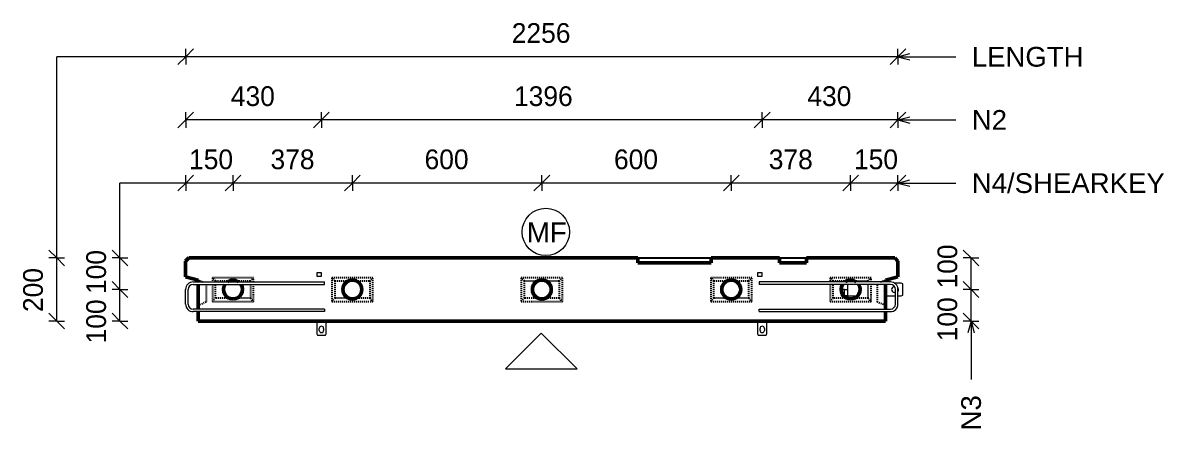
# Model space of a CAD drawing. Header units: millimetres. Extents: x 7271 to 21997, y -3310 to 18539.
# Drawn here: x 7271 to 10886, y 12575 to 13858 of the extents above; entities that cross this region are included whole.
import ezdxf

# ---------------------------------------------------------------- set-up
doc = ezdxf.new("R2010")
doc.units = ezdxf.units.MM
doc.linetypes.add('Dash', pattern=[6.36, 3.18, -3.18])
for name, color, linetype, lineweight in [('A-ANNO-DIMS', 211, 'Continuous', 9), ('A-ANNO-DIMS-25', 211, 'Continuous', 9), ('A-DETL-THIN', 151, 'Continuous', 18), ('A-GENM', 13, 'Continuous', 18), ('A-WALL', 113, 'Continuous', 25), ('A-WALL-HDLN', 110, 'Dash', 25), ('G-ANNO-TEXT', 231, 'Continuous', 9), ('S-RBAR', 171, 'Continuous', 18)]:
    doc.layers.add(name, color=color, linetype=linetype, lineweight=lineweight)
doc.styles.add('Arial', font='arial.ttf', dxfattribs={"height": 62.5})
doc.styles.add('Nirmala UI Semilight', font='NirmalaS.ttf', dxfattribs={"height": 62.5})
doc.dimstyles.new('Arrow_Filled_-_2_5_NI_UI', dxfattribs={"dimscale": 304.8, "dimtxt": 65.460247, "dimasz": 0.164042, "dimexe": 0.082021, "dimexo": 0.0625, "dimgap": 0.082021, "dimtad": 1, "dimdec": 4, "dimzin": 0, "dimdsep": 46, "dimtxsty": 'Nirmala UI Semilight', "dimblk1": 'OBLIQUE', "dimblk2": 'OBLIQUE', "dimsah": 1, "dimcen": 0.09, "dimazin": 0, "dimtfac": 1, "dimtdec": 4, "dimtix": 1, "dimtmove": 0, "dimatfit": 3, "dimfxl": 0.082021, "dimfxlon": 1, "dimtvp": 1, "dimtolj": 1, "dimtzin": 0, "dimarcsym": 2})
doc.dimstyles.new('Arrow_Filled_-_2_5_NI_UI_1', dxfattribs={"dimscale": 304.8, "dimtxt": 65.460247, "dimasz": 0.164042, "dimexe": 0.082021, "dimexo": 0.0625, "dimgap": 0.082021, "dimtad": 1, "dimdec": 4, "dimzin": 0, "dimdsep": 46, "dimtxsty": 'Nirmala UI Semilight', "dimblk1": 'OBLIQUE', "dimblk2": 'OBLIQUE', "dimsah": 1, "dimcen": 0.09, "dimazin": 0, "dimtfac": 1, "dimtdec": 4, "dimtix": 1, "dimtmove": 2, "dimatfit": 3, "dimfxl": 0.082021, "dimfxlon": 1, "dimtvp": 1, "dimtolj": 1, "dimtzin": 0, "dimarcsym": 2})

# ---------------------------------------------------------------- blocks, each defined once
blk = doc.blocks.new('RR spread anchor face based - RR-SA-2_5-200-1726821-Elevation Top')
at = {"layer": 'A-GENM'}
for p, q in [((9612.6, 13066.6), (9597.6, 13066.6)), ((9597.6, 13066.6), (9597.6, 13056.6)), ((9597.6, 13056.6), (9612.6, 13056.6)), ((9612.6, 13056.6), (9612.6, 13066.6)), ((9597.6, 12913.8), (9597.6, 12873.8)), ((9627.6, 12873.8), (9627.6, 12913.8)), ((9597.6, 12873.8), (9600.1, 12868.8)), ((9600.1, 12868.8), (9625.1, 12868.8)), ((9605.6, 12884.3), (9605.6, 12890.3)), ((9619.6, 12890.3), (9619.6, 12884.3)), ((9625.1, 12868.8), (9627.6, 12873.8))]:
    blk.add_line(p, q, dxfattribs=at)
for centre, start, end in [((9612.6, 12890.3), 0, 180), ((9612.6, 12884.3), 180, 0)]:
    blk.add_arc(centre, 7, start, end, dxfattribs=at)
blk = doc.blocks.new('RR spread anchor face based - RR-SA-3_0-200-1726827-Elevation Top')
at = {"layer": 'A-GENM'}
for p, q in [((9872.8, 13013.8), (9862.8, 13013.8)), ((9862.8, 13013.8), (9862.8, 12993.8)), ((9872.8, 12993.8), (9872.8, 13013.8)), ((9872.8, 13013.8), (9882.6, 13013.8)), ((9882.6, 13029.8), (9882.6, 13013.8)), ((9882.6, 13029.8), (9882.6, 13013.8)), ((9882.6, 13013.8), (9882.6, 12993.8)), ((9882.6, 13013.8), (9882.6, 12993.8)), ((10031.3, 13022.8), (10031.7, 13022.8)), ((10052.6, 13033.8), (10031.6, 13033.8)), ((10057.6, 13031.3), (10052.6, 13033.8)), ((10057.6, 12996.3), (10057.6, 13031.3)), ((9862.8, 12993.8), (9872.8, 12993.8)), ((9882.6, 12993.8), (9872.8, 12993.8)), ((9882.6, 12993.8), (9914.4, 12993.8)), ((10002.6, 12993.8), (10034.6, 12993.8)), ((10034.6, 13004.8), (10031.3, 13004.8)), ((10042.6, 12993.8), (10052.6, 12993.8)), ((10052.6, 12993.8), (10057.6, 12996.3))]:
    blk.add_line(p, q, dxfattribs=at)
for centre, start, end in [((10031.3, 13013.8), 90, 270), ((10035.3, 13013.8), 324.8168, 43.7744)]:
    blk.add_arc(centre, 9, start, end, dxfattribs=at)
blk = doc.blocks.new('DIMBLOCK1-Elevation Top')
at = {"layer": 'A-ANNO-DIMS-25'}
for p, q in [((7786.6, 13750.8), (7811.6, 13775.8)), ((7786.6, 13750.8), (7786.6, 13775.8)), ((10042.6, 13750.8), (10067.6, 13775.8)), ((10042.6, 13750.8), (10042.6, 13775.8)), ((7786.6, 13750.8), (7761.6, 13725.8)), ((10042.6, 13750.8), (7786.6, 13750.8)), ((7786.6, 13750.8), (7786.6, 13725.8)), ((10042.6, 13750.8), (10017.6, 13725.8)), ((10042.6, 13750.8), (10042.6, 13725.8))]:
    blk.add_line(p, q, dxfattribs=at)
at = {"layer": 'A-ANNO-DIMS-25', "color": 0, "insert": (8819.4, 13857.3), "char_height": 62.5, "width": 228.516, "attachment_point": 1, "line_spacing_factor": 1.142579, "style": 'Nirmala UI Semilight'}
blk.add_mtext('2256', dxfattribs=at)
blk = doc.blocks.new('_Oblique')
at = {"color": 0, "linetype": 'ByBlock', "lineweight": -2}
blk.add_line((-0.5, -0.5), (0.5, 0.5), dxfattribs=at)
blk = doc.blocks.new('DIMBLOCK2-Elevation Top')
at = {"layer": 'A-ANNO-DIMS-25'}
for p, q in [((9892.6, 13350.8), (9917.6, 13375.8)), ((9892.6, 13350.8), (9892.6, 13375.8)), ((10042.6, 13350.8), (10067.6, 13375.8)), ((10042.6, 13350.8), (10042.6, 13375.8)), ((9892.6, 13350.8), (9867.6, 13325.8)), ((10042.6, 13350.8), (9892.6, 13350.8)), ((9892.6, 13350.8), (9892.6, 13325.8)), ((10042.6, 13350.8), (10017.6, 13325.8)), ((10042.6, 13350.8), (10042.6, 13325.8))]:
    blk.add_line(p, q, dxfattribs=at)
at = {"layer": 'A-ANNO-DIMS-25', "color": 0, "insert": (9903.3, 13457.3), "char_height": 62.5, "width": 154.248, "attachment_point": 1, "line_spacing_factor": 1.142579, "style": 'Nirmala UI Semilight'}
blk.add_mtext('150', dxfattribs=at)
blk = doc.blocks.new('DIMBLOCK3-Elevation Top')
at = {"layer": 'A-ANNO-DIMS-25'}
for p, q in [((9514.6, 13350.8), (9539.6, 13375.8)), ((9514.6, 13350.8), (9514.6, 13375.8)), ((9892.6, 13350.8), (9917.6, 13375.8)), ((9892.6, 13350.8), (9892.6, 13375.8)), ((9514.6, 13350.8), (9489.6, 13325.8)), ((9892.6, 13350.8), (9514.6, 13350.8)), ((9514.6, 13350.8), (9514.6, 13325.8)), ((9892.6, 13350.8), (9867.6, 13325.8)), ((9892.6, 13350.8), (9892.6, 13325.8))]:
    blk.add_line(p, q, dxfattribs=at)
at = {"layer": 'A-ANNO-DIMS-25', "color": 0, "insert": (9633.3, 13457.3), "char_height": 62.5, "width": 168.53, "attachment_point": 1, "line_spacing_factor": 1.142579, "style": 'Nirmala UI Semilight'}
blk.add_mtext('378', dxfattribs=at)
blk = doc.blocks.new('DIMBLOCK4-Elevation Top')
at = {"layer": 'A-ANNO-DIMS-25'}
for p, q in [((8914.6, 13350.8), (8939.6, 13375.8)), ((8914.6, 13350.8), (8914.6, 13375.8)), ((9514.6, 13350.8), (9539.6, 13375.8)), ((9514.6, 13350.8), (9514.6, 13375.8)), ((8914.6, 13350.8), (8889.6, 13325.8)), ((9514.6, 13350.8), (8914.6, 13350.8)), ((8914.6, 13350.8), (8914.6, 13325.8)), ((9514.6, 13350.8), (9489.6, 13325.8)), ((9514.6, 13350.8), (9514.6, 13325.8))]:
    blk.add_line(p, q, dxfattribs=at)
at = {"layer": 'A-ANNO-DIMS-25', "color": 0, "insert": (9143.2, 13457.3), "char_height": 62.5, "width": 171.387, "attachment_point": 1, "line_spacing_factor": 1.142579, "style": 'Nirmala UI Semilight'}
blk.add_mtext('600', dxfattribs=at)
blk = doc.blocks.new('DIMBLOCK5-Elevation Top')
at = {"layer": 'A-ANNO-DIMS-25'}
for p, q in [((8314.6, 13350.8), (8339.6, 13375.8)), ((8314.6, 13350.8), (8314.6, 13375.8)), ((8914.6, 13350.8), (8939.6, 13375.8)), ((8914.6, 13350.8), (8914.6, 13375.8)), ((8314.6, 13350.8), (8289.6, 13325.8)), ((8914.6, 13350.8), (8314.6, 13350.8)), ((8314.6, 13350.8), (8314.6, 13325.8)), ((8914.6, 13350.8), (8889.6, 13325.8)), ((8914.6, 13350.8), (8914.6, 13325.8))]:
    blk.add_line(p, q, dxfattribs=at)
at = {"layer": 'A-ANNO-DIMS-25', "color": 0, "insert": (8543.2, 13457.3), "char_height": 62.5, "width": 171.387, "attachment_point": 1, "line_spacing_factor": 1.142579, "style": 'Nirmala UI Semilight'}
blk.add_mtext('600', dxfattribs=at)
blk = doc.blocks.new('DIMBLOCK6-Elevation Top')
at = {"layer": 'A-ANNO-DIMS-25'}
for p, q in [((7936.6, 13350.8), (7961.6, 13375.8)), ((7936.6, 13350.8), (7936.6, 13375.8)), ((8314.6, 13350.8), (8339.6, 13375.8)), ((8314.6, 13350.8), (8314.6, 13375.8)), ((7936.6, 13350.8), (7911.6, 13325.8)), ((8314.6, 13350.8), (7936.6, 13350.8)), ((7936.6, 13350.8), (7936.6, 13325.8)), ((8314.6, 13350.8), (8289.6, 13325.8)), ((8314.6, 13350.8), (8314.6, 13325.8))]:
    blk.add_line(p, q, dxfattribs=at)
at = {"layer": 'A-ANNO-DIMS-25', "color": 0, "insert": (8055.3, 13457.3), "char_height": 62.5, "width": 168.53, "attachment_point": 1, "line_spacing_factor": 1.142579, "style": 'Nirmala UI Semilight'}
blk.add_mtext('378', dxfattribs=at)
blk = doc.blocks.new('DIMBLOCK7-Elevation Top')
at = {"layer": 'A-ANNO-DIMS-25'}
for p, q in [((7786.6, 13350.8), (7811.6, 13375.8)), ((7786.6, 13350.8), (7786.6, 13375.8)), ((7936.6, 13350.8), (7961.6, 13375.8)), ((7936.6, 13350.8), (7936.6, 13375.8)), ((7786.6, 13350.8), (7761.6, 13325.8)), ((7936.6, 13350.8), (7786.6, 13350.8)), ((7786.6, 13350.8), (7786.6, 13325.8)), ((7936.6, 13350.8), (7911.6, 13325.8)), ((7936.6, 13350.8), (7936.6, 13325.8))]:
    blk.add_line(p, q, dxfattribs=at)
at = {"layer": 'A-ANNO-DIMS-25', "color": 0, "insert": (7797.3, 13457.3), "char_height": 62.5, "width": 154.248, "attachment_point": 1, "line_spacing_factor": 1.142579, "style": 'Nirmala UI Semilight'}
blk.add_mtext('150', dxfattribs=at)
blk = doc.blocks.new('DIMBLOCK8-Elevation Top')
at = {"layer": 'A-ANNO-DIMS-25'}
for p, q in [((9612.6, 13550.8), (9637.6, 13575.8)), ((9612.6, 13550.8), (9612.6, 13575.8)), ((10042.6, 13550.8), (10067.6, 13575.8)), ((10042.6, 13550.8), (10042.6, 13575.8)), ((9612.6, 13550.8), (9587.6, 13525.8)), ((10042.6, 13550.8), (9612.6, 13550.8)), ((9612.6, 13550.8), (9612.6, 13525.8)), ((10042.6, 13550.8), (10017.6, 13525.8)), ((10042.6, 13550.8), (10042.6, 13525.8))]:
    blk.add_line(p, q, dxfattribs=at)
at = {"layer": 'A-ANNO-DIMS-25', "color": 0, "insert": (9755.6, 13657.3), "char_height": 62.5, "width": 172.815, "attachment_point": 1, "line_spacing_factor": 1.142579, "style": 'Nirmala UI Semilight'}
blk.add_mtext('430', dxfattribs=at)
blk = doc.blocks.new('DIMBLOCK9-Elevation Top')
at = {"layer": 'A-ANNO-DIMS-25'}
for p, q in [((8216.6, 13550.8), (8241.6, 13575.8)), ((8216.6, 13550.8), (8216.6, 13575.8)), ((9612.6, 13550.8), (9637.6, 13575.8)), ((9612.6, 13550.8), (9612.6, 13575.8)), ((8216.6, 13550.8), (8191.6, 13525.8)), ((9612.6, 13550.8), (8216.6, 13550.8)), ((8216.6, 13550.8), (8216.6, 13525.8)), ((9612.6, 13550.8), (9587.6, 13525.8)), ((9612.6, 13550.8), (9612.6, 13525.8))]:
    blk.add_line(p, q, dxfattribs=at)
at = {"layer": 'A-ANNO-DIMS-25', "color": 0, "insert": (8826.5, 13657.3), "char_height": 62.5, "width": 211.377, "attachment_point": 1, "line_spacing_factor": 1.142579, "style": 'Nirmala UI Semilight'}
blk.add_mtext('1396', dxfattribs=at)
blk = doc.blocks.new('DIMBLOCK10-Elevation Top')
at = {"layer": 'A-ANNO-DIMS-25'}
for p, q in [((7786.6, 13550.8), (7811.6, 13575.8)), ((7786.6, 13550.8), (7786.6, 13575.8)), ((8216.6, 13550.8), (8241.6, 13575.8)), ((8216.6, 13550.8), (8216.6, 13575.8)), ((7786.6, 13550.8), (7761.6, 13525.8)), ((8216.6, 13550.8), (7786.6, 13550.8)), ((7786.6, 13550.8), (7786.6, 13525.8)), ((8216.6, 13550.8), (8191.6, 13525.8)), ((8216.6, 13550.8), (8216.6, 13525.8))]:
    blk.add_line(p, q, dxfattribs=at)
at = {"layer": 'A-ANNO-DIMS-25', "color": 0, "insert": (7929.6, 13657.3), "char_height": 62.5, "width": 172.815, "attachment_point": 1, "line_spacing_factor": 1.142579, "style": 'Nirmala UI Semilight'}
blk.add_mtext('430', dxfattribs=at)
blk = doc.blocks.new('DIMBLOCK11-Elevation Top')
at = {"layer": 'A-ANNO-DIMS-25'}
for p, q in [((7378.3, 13113.8), (7353.3, 13138.8)), ((7378.3, 13113.8), (7353.3, 13113.8)), ((7378.3, 12913.8), (7378.3, 13113.8)), ((7378.3, 13113.8), (7403.3, 13088.8)), ((7378.3, 13113.8), (7403.3, 13113.8)), ((7378.3, 12913.8), (7353.3, 12938.8)), ((7378.3, 12913.8), (7353.3, 12913.8)), ((7378.3, 12913.8), (7403.3, 12888.8)), ((7378.3, 12913.8), (7403.3, 12913.8))]:
    blk.add_line(p, q, dxfattribs=at)
at = {"layer": 'A-ANNO-DIMS-25', "color": 0, "insert": (7271.8, 12942.4), "char_height": 62.5, "width": 171.387, "attachment_point": 1, "rotation": 90, "line_spacing_factor": 1.142579, "style": 'Nirmala UI Semilight'}
blk.add_mtext('200', dxfattribs=at)
blk = doc.blocks.new('DIMBLOCK12-Elevation Top')
at = {"layer": 'A-ANNO-DIMS-25'}
for p, q in [((7578.3, 13013.8), (7553.3, 13038.8)), ((7578.3, 13013.8), (7553.3, 13013.8)), ((7578.3, 12913.8), (7578.3, 13013.8)), ((7578.3, 13013.8), (7603.3, 12988.8)), ((7578.3, 13013.8), (7603.3, 13013.8)), ((7578.3, 12913.8), (7553.3, 12938.8)), ((7578.3, 12913.8), (7553.3, 12913.8)), ((7578.3, 12913.8), (7603.3, 12888.8)), ((7578.3, 12913.8), (7603.3, 12913.8))]:
    blk.add_line(p, q, dxfattribs=at)
at = {"layer": 'A-ANNO-DIMS-25', "color": 0, "insert": (7471.8, 12843.1), "char_height": 62.5, "width": 154.248, "attachment_point": 1, "rotation": 90, "line_spacing_factor": 1.142579, "style": 'Nirmala UI Semilight'}
blk.add_mtext('100', dxfattribs=at)
blk = doc.blocks.new('DIMBLOCK13-Elevation Top')
at = {"layer": 'A-ANNO-DIMS-25'}
for p, q in [((7578.3, 13113.8), (7553.3, 13138.8)), ((7578.3, 13113.8), (7553.3, 13113.8)), ((7578.3, 13013.8), (7578.3, 13113.8)), ((7578.3, 13113.8), (7603.3, 13088.8)), ((7578.3, 13113.8), (7603.3, 13113.8)), ((7578.3, 13013.8), (7553.3, 13038.8)), ((7578.3, 13013.8), (7553.3, 13013.8)), ((7578.3, 13013.8), (7603.3, 12988.8)), ((7578.3, 13013.8), (7603.3, 13013.8))]:
    blk.add_line(p, q, dxfattribs=at)
at = {"layer": 'A-ANNO-DIMS-25', "color": 0, "insert": (7471.8, 12999.5), "char_height": 62.5, "width": 154.248, "attachment_point": 1, "rotation": 90, "line_spacing_factor": 1.142579, "style": 'Nirmala UI Semilight'}
blk.add_mtext('100', dxfattribs=at)
blk = doc.blocks.new('DIMBLOCK14-Elevation Top')
at = {"layer": 'A-ANNO-DIMS-25'}
for p, q in [((10274.1, 13013.8), (10249.1, 13038.8)), ((10274.1, 13013.8), (10249.1, 13013.8)), ((10274.1, 12913.8), (10274.1, 13013.8)), ((10274.1, 13013.8), (10299.1, 12988.8)), ((10274.1, 13013.8), (10299.1, 13013.8)), ((10274.1, 12913.8), (10249.1, 12938.8)), ((10274.1, 12913.8), (10249.1, 12913.8)), ((10274.1, 12913.8), (10299.1, 12888.8)), ((10274.1, 12913.8), (10299.1, 12913.8))]:
    blk.add_line(p, q, dxfattribs=at)
at = {"layer": 'A-ANNO-DIMS-25', "color": 0, "insert": (10167.6, 12849.8), "char_height": 62.5, "width": 154.248, "attachment_point": 1, "rotation": 90, "line_spacing_factor": 1.142579, "style": 'Nirmala UI Semilight'}
blk.add_mtext('100', dxfattribs=at)
blk = doc.blocks.new('DIMBLOCK15-Elevation Top')
at = {"layer": 'A-ANNO-DIMS-25'}
for p, q in [((10274.1, 13113.8), (10249.1, 13138.8)), ((10274.1, 13113.8), (10249.1, 13113.8)), ((10274.1, 13013.8), (10274.1, 13113.8)), ((10274.1, 13113.8), (10299.1, 13088.8)), ((10274.1, 13113.8), (10299.1, 13113.8)), ((10274.1, 13013.8), (10249.1, 13038.8)), ((10274.1, 13013.8), (10249.1, 13013.8)), ((10274.1, 13013.8), (10299.1, 12988.8)), ((10274.1, 13013.8), (10299.1, 13013.8))]:
    blk.add_line(p, q, dxfattribs=at)
at = {"layer": 'A-ANNO-DIMS-25', "color": 0, "insert": (10167.6, 13017), "char_height": 62.5, "width": 154.248, "attachment_point": 1, "rotation": 90, "line_spacing_factor": 1.142579, "style": 'Nirmala UI Semilight'}
blk.add_mtext('100', dxfattribs=at)

msp = doc.modelspace()

# ---------------------------------------------------------------- linework, layer by layer
at = {"layer": 'A-DETL-THIN'}
for p, q in [((7378.33172, 13113.80383), (7378.33172, 13750.77259)), ((7786.56745, 13750.77259), (7378.33172, 13750.77259)), ((7578.33172, 13113.80383), (7578.33172, 13350.77259)), ((7786.56745, 13350.77259), (7578.33172, 13350.77259)), ((8912.97514, 12876.03423), (8799.83806, 12762.89715)), ((9026.11223, 12762.89715), (8912.97514, 12876.03423)), ((8799.83806, 12762.89715), (9026.11223, 12762.89715))]:
    msp.add_line(p, q, dxfattribs=at)
msp.add_circle((8927.26766, 13196.10523), 75, dxfattribs=at)
at = {"layer": 'A-WALL', "lineweight": 50}
for p, q in [((7796.57004, 13113.80383), (7786.56745, 13103.80125)), ((7786.56745, 13103.80125), (7786.56745, 13053.80434)), ((9219.03374, 13113.80383), (7796.57004, 13113.80383)), ((9219.03374, 13098.80383), (9219.03374, 13113.80383)), ((9450.89668, 13098.80383), (9219.03374, 13098.80383)), ((9666.97096, 13113.80383), (9450.89668, 13113.80383)), ((9450.89668, 13113.80383), (9450.89668, 13098.80383)), ((9666.97096, 13098.80383), (9666.97096, 13113.80383)), ((9752.95946, 13098.80383), (9666.97096, 13098.80383)), ((10032.62415, 13113.80383), (9752.95946, 13113.80383)), ((9752.95946, 13113.80383), (9752.95946, 13098.80383)), ((10042.56745, 13103.86052), (10032.62415, 13113.80383)), ((10042.56745, 13053.80383), (10042.56745, 13103.86052)), ((7786.56745, 13053.80434), (7826.5695, 13043.80383)), ((10002.56745, 13043.80383), (10042.56745, 13053.80383)), ((7826.5695, 13043.80383), (7826.5695, 13037.80383)), ((7826.5695, 13029.80383), (7826.5695, 12951.67529)), ((10002.56745, 13037.80383), (10002.56745, 13043.80383)), ((10002.56745, 12951.67529), (10002.56745, 13029.80383)), ((7826.5695, 12943.67529), (7826.5695, 12913.80383)), ((10002.56745, 12913.80383), (10002.56745, 12943.67529)), ((7826.5695, 12913.80383), (10002.56745, 12913.80383))]:
    msp.add_line(p, q, dxfattribs=at)
at = {"layer": 'A-WALL'}
for p, q in [((9219.03374, 13113.80383), (9450.89668, 13113.80383)), ((9666.97096, 13113.80383), (9752.95946, 13113.80383))]:
    msp.add_line(p, q, dxfattribs=at)
at = {"layer": 'A-WALL', "lineweight": 50}
for centre, start, end in [((7936.56745, 13013.80383), 147.51594743, 270), ((7936.56745, 13013.80383), 90, 126), ((7936.56745, 13013.80383), 54, 90), ((7936.56745, 13013.80383), 270, 32.48405257), ((8314.56745, 13013.80383), 90, 270), ((8314.56745, 13013.80383), 270, 90), ((8914.56745, 13013.80383), 90, 270), ((8914.56745, 13013.80383), 270, 90), ((9514.56745, 13013.80383), 90, 270), ((9514.56745, 13013.80383), 270, 90), ((9892.56745, 13013.80383), 147.51594743, 270), ((9892.56745, 13013.80383), 90, 126), ((9892.56745, 13013.80383), 54, 90), ((9892.56745, 13013.80383), 270, 32.48405257)]:
    msp.add_arc(centre, 30, start, end, dxfattribs=at)
at = {"layer": 'A-WALL-HDLN'}
for p, q in [((8001.56745, 13051.30383), (7871.56745, 13051.30383)), ((7871.56745, 13051.30383), (7871.56745, 13037.80383)), ((7881.56745, 13041.30383), (7871.56745, 13051.30383)), ((7991.56745, 13041.30383), (8001.56745, 13051.30383)), ((8001.56745, 13037.80383), (8001.56745, 13051.30383)), ((8379.56745, 13051.30383), (8249.56745, 13051.30383)), ((8249.56745, 13051.30383), (8249.56745, 12976.30383)), ((8259.56745, 13041.30383), (8249.56745, 13051.30383)), ((8369.56745, 13041.30383), (8379.56745, 13051.30383)), ((8379.56745, 12976.30383), (8379.56745, 13051.30383)), ((8979.56745, 13051.30383), (8849.56745, 13051.30383)), ((8849.56745, 13051.30383), (8849.56745, 12976.30383)), ((8859.56745, 13041.30383), (8849.56745, 13051.30383)), ((8969.56745, 13041.30383), (8979.56745, 13051.30383)), ((8979.56745, 12976.30383), (8979.56745, 13051.30383)), ((9579.56745, 13051.30383), (9449.56745, 13051.30383)), ((9449.56745, 13051.30383), (9449.56745, 12976.30383)), ((9459.56745, 13041.30383), (9449.56745, 13051.30383)), ((9569.56745, 13041.30383), (9579.56745, 13051.30383)), ((9579.56745, 12976.30383), (9579.56745, 13051.30383)), ((9957.56745, 13051.30383), (9827.56745, 13051.30383)), ((9827.56745, 13051.30383), (9827.56745, 13037.80383)), ((9837.56745, 13041.30383), (9827.56745, 13051.30383)), ((9947.56745, 13041.30383), (9957.56745, 13051.30383)), ((9957.56745, 13037.80383), (9957.56745, 13051.30383)), ((7826.61911, 13043.78317), (7841.56745, 13037.80383)), ((7851.56745, 13029.80383), (7851.56745, 12973.80383)), ((7871.56745, 13029.80383), (7871.56745, 12976.30383)), ((7881.56745, 13041.30383), (7924.57788, 13041.30383)), ((7881.56745, 13037.80383), (7881.56745, 13041.30383)), ((7881.56745, 12986.30383), (7881.56745, 13029.80383)), ((7948.55703, 13041.30383), (7991.56745, 13041.30383)), ((7991.56745, 13041.30383), (7991.56745, 13037.80383)), ((7991.56745, 13029.80383), (7991.56745, 12986.30383)), ((8001.56745, 12976.30383), (8001.56745, 13029.80383)), ((8259.56745, 13041.30383), (8302.57788, 13041.30383)), ((8259.56745, 12986.30383), (8259.56745, 13041.30383)), ((8326.55703, 13041.30383), (8369.56745, 13041.30383)), ((8369.56745, 13041.30383), (8369.56745, 12986.30383)), ((8859.56745, 13041.30383), (8902.57788, 13041.30383)), ((8859.56745, 12986.30383), (8859.56745, 13041.30383)), ((8926.55703, 13041.30383), (8969.56745, 13041.30383)), ((8969.56745, 13041.30383), (8969.56745, 12986.30383)), ((9459.56745, 13041.30383), (9502.57788, 13041.30383)), ((9459.56745, 12986.30383), (9459.56745, 13041.30383)), ((9526.55703, 13041.30383), (9569.56745, 13041.30383)), ((9569.56745, 13041.30383), (9569.56745, 12986.30383)), ((9827.56745, 13029.80383), (9827.56745, 12976.30383)), ((9837.56745, 13041.30383), (9880.57788, 13041.30383)), ((9837.56745, 13037.80383), (9837.56745, 13041.30383)), ((9837.56745, 12986.30383), (9837.56745, 13029.80383)), ((9904.55703, 13041.30383), (9947.56745, 13041.30383)), ((9947.56745, 13041.30383), (9947.56745, 13037.80383)), ((9947.56745, 13029.80383), (9947.56745, 12986.30383)), ((9957.56745, 12976.30383), (9957.56745, 13029.80383)), ((9977.56745, 12973.80383), (9977.56745, 13029.80383)), ((9987.56745, 13037.80383), (10002.56745, 13043.80383)), ((7871.56745, 12976.30383), (7881.56745, 12986.30383)), ((7924.57788, 12986.30383), (7881.56745, 12986.30383)), ((7991.56745, 12986.30383), (7948.55703, 12986.30383)), ((7991.56745, 12986.30383), (8001.56745, 12976.30383)), ((8249.56745, 12976.30383), (8259.56745, 12986.30383)), ((8302.57788, 12986.30383), (8259.56745, 12986.30383)), ((8369.56745, 12986.30383), (8326.55703, 12986.30383)), ((8369.56745, 12986.30383), (8379.56745, 12976.30383)), ((8849.56745, 12976.30383), (8859.56745, 12986.30383)), ((8902.57788, 12986.30383), (8859.56745, 12986.30383)), ((8969.56745, 12986.30383), (8926.55703, 12986.30383)), ((8969.56745, 12986.30383), (8979.56745, 12976.30383)), ((9449.56745, 12976.30383), (9459.56745, 12986.30383)), ((9502.57788, 12986.30383), (9459.56745, 12986.30383)), ((9569.56745, 12986.30383), (9526.55703, 12986.30383)), ((9569.56745, 12986.30383), (9579.56745, 12976.30383)), ((9827.56745, 12976.30383), (9837.56745, 12986.30383)), ((9880.57788, 12986.30383), (9837.56745, 12986.30383)), ((9947.56745, 12986.30383), (9904.55703, 12986.30383)), ((9947.56745, 12986.30383), (9957.56745, 12976.30383)), ((7851.56745, 12973.80383), (7826.61911, 12963.82449)), ((7871.56745, 12976.30383), (8001.56745, 12976.30383)), ((8249.56745, 12976.30383), (8379.56745, 12976.30383)), ((8849.56745, 12976.30383), (8979.56745, 12976.30383)), ((9449.56745, 12976.30383), (9579.56745, 12976.30383)), ((9827.56745, 12976.30383), (9957.56745, 12976.30383)), ((10002.51785, 12963.82367), (9977.56745, 12973.80383))]:
    msp.add_line(p, q, dxfattribs=at)
at = {"layer": 'G-ANNO-TEXT', "color": 10}
for p, q in [((10042.44149, 13750.76538), (10079.94149, 13760.81348)), ((10042.44149, 13750.76538), (10079.94149, 13740.71729)), ((10042.44149, 13750.76538), (10226.25245, 13750.76538)), ((10042.44149, 13550.76538), (10079.94149, 13560.81348)), ((10042.44149, 13550.76538), (10079.94149, 13540.71729)), ((10042.44149, 13550.76538), (10226.25245, 13550.76538)), ((10042.44149, 13350.76538), (10079.94149, 13360.81348)), ((10042.44149, 13350.76538), (10079.94149, 13340.71729)), ((10042.44149, 13350.76538), (10226.25245, 13350.76538)), ((10274.10896, 12913.9298), (10264.06086, 12876.4298)), ((10274.10896, 12913.9298), (10284.15705, 12876.4298)), ((10274.10896, 12913.9298), (10274.10896, 12730.11883)), ((10274.10896, 12730.11883), (10274.10896, 12728.4131))]:
    msp.add_line(p, q, dxfattribs=at)
at = {"layer": 'S-RBAR'}
for p, q in [((7786.56745, 12967.67529), (7786.56745, 13013.80383)), ((7794.56745, 12967.67529), (7794.56745, 13013.80383)), ((7810.56745, 13037.80383), (8226.5695, 13037.80383)), ((7810.56745, 13029.80383), (8226.5695, 13029.80383)), ((8226.5695, 13029.80383), (8226.5695, 13037.80383)), ((10018.56745, 13037.80383), (9602.56745, 13037.80383)), ((9602.56745, 13037.80383), (9602.56745, 13029.80383)), ((10018.56745, 13029.80383), (9602.56745, 13029.80383)), ((10034.56745, 12967.67529), (10034.56745, 13013.80383)), ((10042.56745, 12967.67529), (10042.56745, 13013.80383)), ((8226.5695, 12951.67529), (7810.56745, 12951.67529)), ((8226.5695, 12943.67529), (7810.56745, 12943.67529)), ((8226.5695, 12951.67529), (8226.5695, 12943.67529)), ((9602.56745, 12951.67529), (10018.56745, 12951.67529)), ((9602.56745, 12943.67529), (9602.56745, 12951.67529)), ((9602.56745, 12943.67529), (10018.56745, 12943.67529))]:
    msp.add_line(p, q, dxfattribs=at)
for centre, radius, start, end in [((7810.56745, 13013.80383), 24, 90, 180), ((7810.56745, 13013.80383), 16, 90, 180), ((10018.56745, 13013.80383), 24, 0, 90), ((10018.56745, 13013.80383), 16, 0, 90), ((7810.56745, 12967.67529), 24, 180, 270), ((7810.56745, 12967.67529), 16, 180, 270), ((10018.56745, 12967.67529), 16, 270, 0), ((10018.56745, 12967.67529), 24, 270, 360)]:
    msp.add_arc(centre, radius, start, end, dxfattribs=at)

# ---------------------------------------------------------------- block references
at = {"layer": 'A-GENM'}
for name, p in [('RR spread anchor face based - RR-SA-2_5-200-1726821-Elevation Top', (-1396.00204, 0)), ('RR spread anchor face based - RR-SA-2_5-200-1726821-Elevation Top', (0, 0)), ('RR spread anchor face based - RR-SA-3_0-200-1726827-Elevation Top', (0, 0))]:
    msp.add_blockref(name, p, dxfattribs=at)

# ---------------------------------------------------------------- texts
at = {"layer": 'G-ANNO-TEXT', "color": 7, "char_height": 62.5, "attachment_point": 1, "style": 'Arial'}
for s, insert, width in [('LENGTH', (10276.25245, 13782.01538), 428.9028125), ('N2', (10276.25245, 13582.01538), 134.2826563), ('N4/SHEARKEY', (10276.25245, 13382.01538), 737.5525), ('MF', (8867.23825, 13226.08127), 150.3164062)]:
    msp.add_mtext(s, dxfattribs=dict(at, insert=insert, width=width))
at = {"layer": 'G-ANNO-TEXT', "color": 7, "insert": (10242.85896, 12567.61883), "char_height": 62.5, "width": 134.2826563, "attachment_point": 1, "rotation": 90, "style": 'Arial'}
msp.add_mtext('N3', dxfattribs=at)

# ---------------------------------------------------------------- dimensions: what is measured, and where the dimension line sits
at = {"layer": 'A-ANNO-DIMS'}
for base, p1, p2, override, picture, middle in [((7786.56745, 13750.77259), (10042.56745, 13725.77259), (7786.56745, 13725.77259), {"dimpost": '<>', "dimfxl": 2256}, 'DIMBLOCK1-Elevation Top', (8914.56745, 13808.09041)), ((7786.56745, 13550.77259), (8216.56541, 13525.77259), (7786.56745, 13525.77259), {"dimpost": '<>', "dimfxl": 429.997957}, 'DIMBLOCK10-Elevation Top', (8001.56643, 13608.09041)), ((8216.56541, 13550.77259), (9612.56745, 13525.77259), (8216.56541, 13525.77259), {"dimpost": '<>', "dimfxl": 1396.002043}, 'DIMBLOCK9-Elevation Top', (8914.56643, 13608.26474)), ((9612.56745, 13550.77259), (10042.56745, 13525.77259), (9612.56745, 13525.77259), {"dimpost": '<>', "dimfxl": 430}, 'DIMBLOCK8-Elevation Top', (9827.56745, 13608.09041)), ((7786.56745, 13350.77259), (7936.56745, 13325.77259), (7786.56745, 13325.77259), {"dimpost": '<>', "dimfxl": 150}, 'DIMBLOCK7-Elevation Top', (7861.56745, 13408.24295)), ((7936.56745, 13350.77259), (8314.56745, 13325.77259), (7936.56745, 13325.77259), {"dimpost": '<>', "dimfxl": 378}, 'DIMBLOCK6-Elevation Top', (8125.56745, 13408.09041)), ((8314.56745, 13350.77259), (8914.56745, 13325.77259), (8314.56745, 13325.77259), {"dimpost": '<>', "dimfxl": 600}, 'DIMBLOCK5-Elevation Top', (8614.56745, 13408.09041)), ((8914.56745, 13350.77259), (9514.56745, 13325.77259), (8914.56745, 13325.77259), {"dimpost": '<>', "dimfxl": 600}, 'DIMBLOCK4-Elevation Top', (9214.56745, 13408.09041)), ((9514.56745, 13350.77259), (9892.56745, 13325.77259), (9514.56745, 13325.77259), {"dimpost": '<>', "dimfxl": 378}, 'DIMBLOCK3-Elevation Top', (9703.56745, 13408.09041)), ((9892.56745, 13350.77259), (10042.56745, 13325.77259), (9892.56745, 13325.77259), {"dimpost": '<>', "dimfxl": 150}, 'DIMBLOCK2-Elevation Top', (9967.56745, 13408.24295))]:
    dim = msp.add_linear_dim(base=base, p1=p1, p2=p2, dimstyle='Arrow_Filled_-_2_5_NI_UI', override=override, dxfattribs=at)
    dim.commit()
    dim.dimension.update_dxf_attribs({"geometry": picture, "text_midpoint": middle})
for base, p1, p2, picture, middle in [((10274.14741, 13113.80383), (10249.14741, 13013.80383), (10249.14741, 13113.80383), 'DIMBLOCK15-Elevation Top', (10209.2711, 13094.14995)), ((7578.33172, 13013.80383), (7603.33172, 12913.80383), (7603.33172, 13013.80383), 'DIMBLOCK12-Elevation Top', (7513.45541, 12920.20344)), ((10274.14741, 13013.80383), (10249.14741, 12913.80383), (10249.14741, 13013.80383), 'DIMBLOCK14-Elevation Top', (10209.2711, 12926.94901))]:
    dim = msp.add_linear_dim(base=base, p1=p1, p2=p2, angle=90, dimstyle='Arrow_Filled_-_2_5_NI_UI_1', override={"dimpost": '<>', "dimfxl": 100}, dxfattribs=at)
    dim.commit()
    dim.dimension.update_dxf_attribs({"geometry": picture, "text_midpoint": middle, "dimtype": 160, "text_rotation": 90})
for base, p1, p2, override, picture, middle in [((7378.33172, 13113.80383), (7403.33172, 12913.80383), (7403.33172, 13113.80383), {"dimpost": '<>', "dimfxl": 200}, 'DIMBLOCK11-Elevation Top', (7321.0357, 13013.80383)), ((7578.33172, 13113.80383), (7603.33172, 13013.80383), (7603.33172, 13113.80383), {"dimpost": '<>', "dimfxl": 100}, 'DIMBLOCK13-Elevation Top', (7520.86136, 13063.80383))]:
    dim = msp.add_linear_dim(base=base, p1=p1, p2=p2, angle=90, dimstyle='Arrow_Filled_-_2_5_NI_UI', override=override, dxfattribs=at)
    dim.commit()
    dim.dimension.update_dxf_attribs({"geometry": picture, "text_midpoint": middle})

doc.saveas('drawing.dxf')
